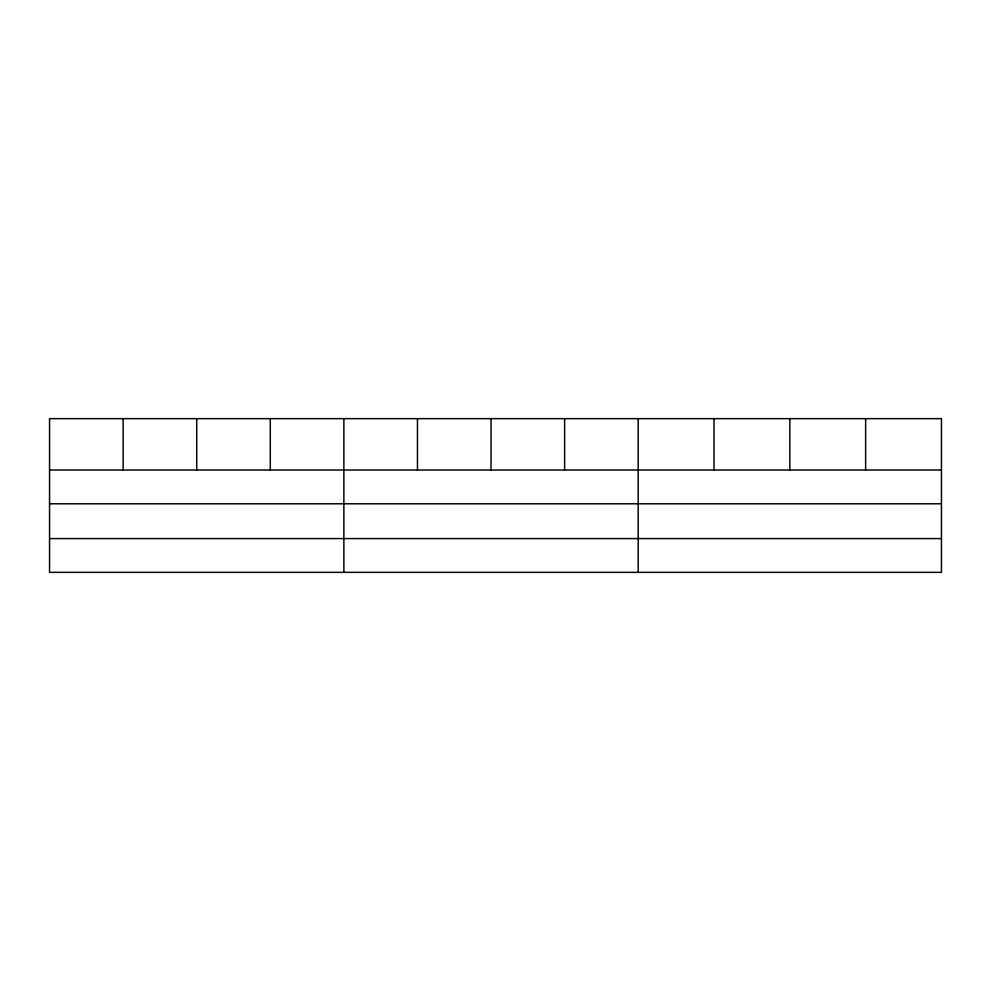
<?xml version="1.0" encoding="UTF-8"?>
<svg xmlns="http://www.w3.org/2000/svg" width="991" height="991" viewBox="0 0 991 991"><rect width="100%" height="100%" fill="white"/><g stroke="black" fill="none" stroke-linecap="round" stroke-linejoin="round"><path stroke-width="1.49" d="M941.45 503.787L941.45 418.648L49.55 418.648L49.55 572.352L941.45 572.352L941.45 503.787L49.55 503.787M49.55 470.019L941.45 470.019M49.55 538.584L941.45 538.584M865.638 418.648L865.638 470.019M789.827 418.648L789.827 470.019M714.015 418.648L714.015 470.019M638.204 418.648L638.204 572.352M564.622 418.648L564.622 470.019M491.04 418.648L491.04 470.019M417.459 418.648L417.459 470.019M343.877 418.648L343.877 572.352M270.295 418.648L270.295 470.019M196.714 418.648L196.714 470.019M123.132 418.648L123.132 470.019"/></g></svg>
